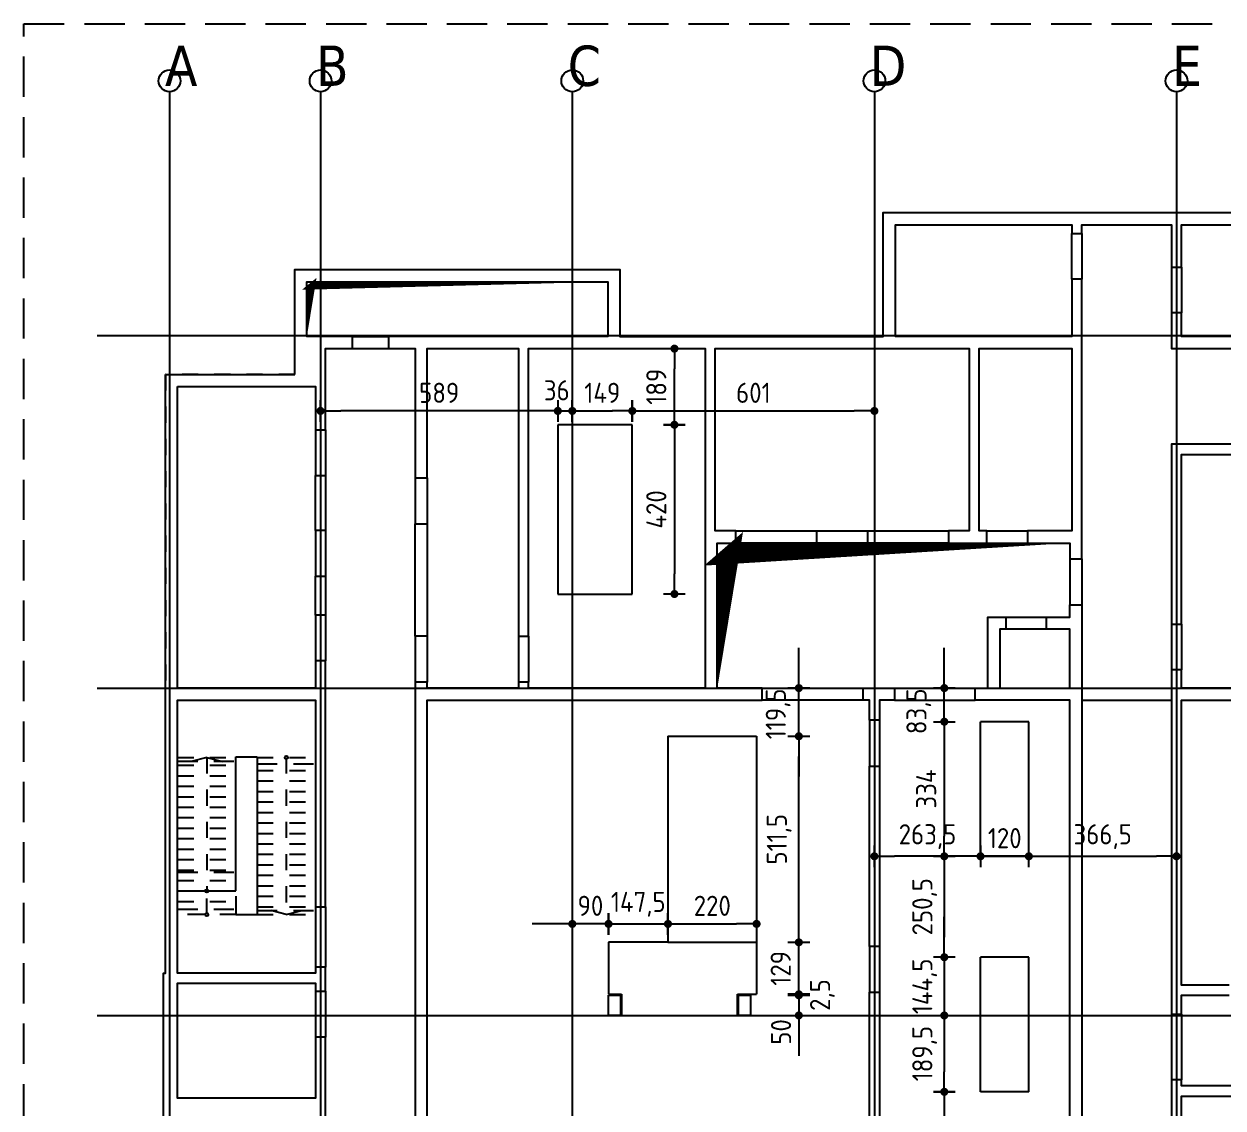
# Model space of a CAD drawing. Extents: x -169 to 69, y -7 to 55.
# Drawn here: x -168.6 to -161.15, y 37.79 to 44.52 of the extents above; entities that cross this region are included whole.
import ezdxf

# ---------------------------------------------------------------- set-up
doc = ezdxf.new("R2010")
doc.units = 0
doc.header["$LTSCALE"] = 0.5
for name, pattern in [('AUSGEZOGEN', [1000.01, 1000, 0.01]), ('DOT', [0.175, 0.05, -0.125]), ('HIDDEN', [0.375, 0.25, -0.125]), ('HIDDEN2', [0.187, 0.125, -0.062]), ('PUNKT', [0.175, 0.05, -0.125]), ('STRICHLINIE', [0.75, 0.5, -0.25]), ('VERDECKT', [0.375, 0.25, -0.125])]:
    doc.linetypes.add(name, pattern=pattern)
for name, color, linetype in [('ACHSEN', 7, 'Continuous'), ('BETON', 7, 'Continuous'), ('DETAIL', 7, 'Continuous'), ('DRUEBER', 7, 'Continuous'), ('grau_dunkel', 7, 'Continuous'), ('MASSE', 7, 'Continuous'), ('OBJEKT', 7, 'Continuous'), ('SFP_Achsen', 7, 'Continuous'), ('VERDECKT', 7, 'Continuous')]:
    doc.layers.add(name, color=color, linetype=linetype)
doc.styles.add('helv', font='tahoma.ttf')
doc.styles.add('txt', font='isocp.shx')
doc.dimstyles.new('DOT_I', dxfattribs={"dimscale": 0.5, "dimtxt": 0.25, "dimasz": 0.25, "dimexe": 0.1, "dimexo": 0.3, "dimgap": 0.1, "dimtad": 1, "dimdec": 3, "dimzin": 3, "dimtxsty": 'txt', "dimblk": 'DOT', "dimblk1": 'DOT', "dimblk2": 'DOT', "dimsah": 1, "dimcen": 0.1, "dimse1": 1, "dimse2": 1, "dimazin": 0, "dimtfac": 1, "dimtdec": 4, "dimtix": 1, "dimtmove": 2, "dimatfit": 3, "dimfxl": 0, "dimtvp": 1, "dimtolj": 1, "dimtzin": 0, "dimarcsym": 0})

# ---------------------------------------------------------------- blocks, each defined once
blk = doc.blocks.new('DOT')
at = {"layer": 'MASSE', "color": 7, "linetype": 'Continuous'}
for p, q in [((0, 0), (-1, 0)), ((0, 0.54), (0, -0.54))]:
    blk.add_line(p, q, dxfattribs=at)
at = {"layer": 'MASSE', "color": 7, "linetype": 'Continuous', "const_width": 0.2}
blk.add_lwpolyline([(-0.1, 0, 1), (0.1, 0, 1)], format="xyb", close=True, dxfattribs=at)
blk = doc.blocks.new('*D225')
at = {"layer": 'Defpoints', "color": 0, "linetype": 'AUSGEZOGEN', "transparency": 16777216}
for p in [(-162.3596, 39.3561), (-161.4434, 39.3561), (-161.4434, 39.3561)]:
    blk.add_point(p, dxfattribs=at)
at = {"layer": 'MASSE', "color": 0, "linetype": 'AUSGEZOGEN', "lineweight": -2, "transparency": 16777216}
blk.add_line((-162.2346, 39.3561), (-161.5684, 39.3561), dxfattribs=at)
at = {"layer": 'MASSE', "color": 0, "linetype": 'AUSGEZOGEN', "lineweight": -2, "transparency": 16777216, "xscale": 0.125, "yscale": 0.125, "zscale": 0.125, "rotation": 180}
blk.add_blockref('DOT', (-162.3596, 39.3561), dxfattribs=at)
at = {"layer": 'MASSE', "color": 0, "linetype": 'AUSGEZOGEN', "lineweight": -2, "transparency": 16777216, "xscale": 0.125, "yscale": 0.125, "zscale": 0.125}
blk.add_blockref('DOT', (-161.4434, 39.3561), dxfattribs=at)
at = {"layer": 'MASSE', "color": 0, "linetype": 'AUSGEZOGEN', "transparency": 16777216, "insert": (-161.9015, 39.478), "char_height": 0.125, "attachment_point": 5, "style": 'txt'}
blk.add_mtext('\\A1;366,5', dxfattribs=at)
blk = doc.blocks.new('*D226')
at = {"layer": 'Defpoints', "color": 0, "linetype": 'AUSGEZOGEN', "transparency": 16777216}
for p in [(-162.6596, 39.3561), (-162.3596, 39.3561), (-162.3596, 39.3561)]:
    blk.add_point(p, dxfattribs=at)
at = {"layer": 'MASSE', "color": 0, "linetype": 'AUSGEZOGEN', "lineweight": -2, "transparency": 16777216}
for p, q in [((-162.7846, 39.3561), (-162.9096, 39.3561)), ((-162.6596, 39.3561), (-162.3596, 39.3561)), ((-162.2346, 39.3561), (-162.1096, 39.3561))]:
    blk.add_line(p, q, dxfattribs=at)
at = {"layer": 'MASSE', "color": 0, "linetype": 'AUSGEZOGEN', "lineweight": -2, "transparency": 16777216, "xscale": 0.125, "yscale": 0.125, "zscale": 0.125}
blk.add_blockref('DOT', (-162.6596, 39.3561), dxfattribs=at)
at = {"layer": 'MASSE', "color": 0, "linetype": 'AUSGEZOGEN', "lineweight": -2, "transparency": 16777216, "xscale": 0.125, "yscale": 0.125, "zscale": 0.125, "rotation": 180}
blk.add_blockref('DOT', (-162.3596, 39.3561), dxfattribs=at)
at = {"layer": 'MASSE', "color": 0, "linetype": 'AUSGEZOGEN', "transparency": 16777216, "insert": (-162.5096, 39.4686), "char_height": 0.125, "attachment_point": 5, "style": 'txt'}
blk.add_mtext('\\A1;120', dxfattribs=at)
blk = doc.blocks.new('*D227')
at = {"layer": 'Defpoints', "color": 0, "linetype": 'AUSGEZOGEN', "transparency": 16777216}
for p in [(-163.3184, 39.3561), (-163.3184, 39.3561), (-162.6596, 39.3561)]:
    blk.add_point(p, dxfattribs=at)
at = {"layer": 'MASSE', "color": 0, "linetype": 'AUSGEZOGEN', "lineweight": -2, "transparency": 16777216}
blk.add_line((-162.7846, 39.3561), (-163.1934, 39.3561), dxfattribs=at)
at = {"layer": 'MASSE', "color": 0, "linetype": 'AUSGEZOGEN', "lineweight": -2, "transparency": 16777216, "xscale": 0.125, "yscale": 0.125, "zscale": 0.125, "rotation": 180}
blk.add_blockref('DOT', (-163.3184, 39.3561), dxfattribs=at)
at = {"layer": 'MASSE', "color": 0, "linetype": 'AUSGEZOGEN', "lineweight": -2, "transparency": 16777216, "xscale": 0.125, "yscale": 0.125, "zscale": 0.125}
blk.add_blockref('DOT', (-162.6596, 39.3561), dxfattribs=at)
at = {"layer": 'MASSE', "color": 0, "linetype": 'AUSGEZOGEN', "transparency": 16777216, "insert": (-162.989, 39.478), "char_height": 0.125, "attachment_point": 5, "style": 'txt'}
blk.add_mtext('\\A1;263,5', dxfattribs=at)
blk = doc.blocks.new('*D228')
at = {"layer": 'Defpoints', "color": 0, "linetype": 'AUSGEZOGEN', "transparency": 16777216}
for p in [(-162.8846, 37.8947), (-162.8846, 36.806), (-162.8846, 36.806)]:
    blk.add_point(p, dxfattribs=at)
at = {"layer": 'MASSE', "color": 0, "linetype": 'AUSGEZOGEN', "lineweight": -2, "transparency": 16777216}
blk.add_line((-162.8846, 37.7697), (-162.8846, 36.931), dxfattribs=at)
at = {"layer": 'MASSE', "color": 0, "linetype": 'AUSGEZOGEN', "lineweight": -2, "transparency": 16777216, "xscale": 0.125, "yscale": 0.125, "zscale": 0.125}
for p, rotation in [((-162.8846, 37.8947), 90), ((-162.8846, 36.806), 270)]:
    blk.add_blockref('DOT', p, dxfattribs=dict(at, rotation=rotation))
at = {"layer": 'MASSE', "color": 0, "linetype": 'AUSGEZOGEN', "transparency": 16777216, "insert": (-163.0106, 37.1985), "char_height": 0.125, "attachment_point": 5, "rotation": 90, "style": 'txt'}
blk.add_mtext('\\A1;435,5', dxfattribs=at)
blk = doc.blocks.new('*D229')
at = {"layer": 'Defpoints', "color": 0, "linetype": 'AUSGEZOGEN', "transparency": 16777216}
for p in [(-162.8846, 38.3685), (-162.8846, 37.8947), (-162.8846, 37.8947)]:
    blk.add_point(p, dxfattribs=at)
at = {"layer": 'MASSE', "color": 0, "linetype": 'AUSGEZOGEN', "lineweight": -2, "transparency": 16777216}
blk.add_line((-162.8846, 38.2435), (-162.8846, 38.0197), dxfattribs=at)
at = {"layer": 'MASSE', "color": 0, "linetype": 'AUSGEZOGEN', "lineweight": -2, "transparency": 16777216, "xscale": 0.125, "yscale": 0.125, "zscale": 0.125}
for p, rotation in [((-162.8846, 38.3685), 90), ((-162.8846, 37.8947), 270)]:
    blk.add_blockref('DOT', p, dxfattribs=dict(at, rotation=rotation))
at = {"layer": 'MASSE', "color": 0, "linetype": 'AUSGEZOGEN', "transparency": 16777216, "insert": (-163.0064, 38.1316), "char_height": 0.125, "attachment_point": 5, "rotation": 90, "style": 'txt'}
blk.add_mtext('\\A1;189,5', dxfattribs=at)
blk = doc.blocks.new('*D230')
at = {"layer": 'Defpoints', "color": 0, "linetype": 'AUSGEZOGEN', "transparency": 16777216}
for p in [(-162.8846, 38.7297), (-162.8846, 38.3685), (-162.8846, 38.3685)]:
    blk.add_point(p, dxfattribs=at)
at = {"layer": 'MASSE', "color": 0, "linetype": 'AUSGEZOGEN', "lineweight": -2, "transparency": 16777216}
for p, q in [((-162.8846, 38.8547), (-162.8846, 38.9797)), ((-162.8846, 38.7297), (-162.8846, 38.3685)), ((-162.8846, 38.2435), (-162.8846, 38.1185))]:
    blk.add_line(p, q, dxfattribs=at)
at = {"layer": 'MASSE', "color": 0, "linetype": 'AUSGEZOGEN', "lineweight": -2, "transparency": 16777216, "xscale": 0.125, "yscale": 0.125, "zscale": 0.125}
for p, rotation in [((-162.8846, 38.7297), 270), ((-162.8846, 38.3685), 90)]:
    blk.add_blockref('DOT', p, dxfattribs=dict(at, rotation=rotation))
at = {"layer": 'MASSE', "color": 0, "linetype": 'AUSGEZOGEN', "transparency": 16777216, "insert": (-163.0064, 38.5491), "char_height": 0.125, "attachment_point": 5, "rotation": 90, "style": 'txt'}
blk.add_mtext('\\A1;144,5', dxfattribs=at)
blk = doc.blocks.new('*D231')
at = {"layer": 'Defpoints', "color": 0, "linetype": 'AUSGEZOGEN', "transparency": 16777216}
for p in [(-162.8846, 39.356), (-162.8846, 38.7297), (-162.8846, 38.7297)]:
    blk.add_point(p, dxfattribs=at)
at = {"layer": 'MASSE', "color": 0, "linetype": 'AUSGEZOGEN', "lineweight": -2, "transparency": 16777216}
blk.add_line((-162.8846, 39.231), (-162.8846, 38.8547), dxfattribs=at)
at = {"layer": 'MASSE', "color": 0, "linetype": 'AUSGEZOGEN', "lineweight": -2, "transparency": 16777216, "xscale": 0.125, "yscale": 0.125, "zscale": 0.125}
for p, rotation in [((-162.8846, 39.356), 90), ((-162.8846, 38.7297), 270)]:
    blk.add_blockref('DOT', p, dxfattribs=dict(at, rotation=rotation))
at = {"layer": 'MASSE', "color": 0, "linetype": 'AUSGEZOGEN', "transparency": 16777216, "insert": (-163.0064, 39.0429), "char_height": 0.125, "attachment_point": 5, "rotation": 90, "style": 'txt'}
blk.add_mtext('\\A1;250,5', dxfattribs=at)
blk = doc.blocks.new('*D232')
at = {"layer": 'Defpoints', "color": 0, "linetype": 'AUSGEZOGEN', "transparency": 16777216}
for p in [(-162.8846, 40.191), (-162.8846, 39.356), (-162.8846, 39.356)]:
    blk.add_point(p, dxfattribs=at)
at = {"layer": 'MASSE', "color": 0, "linetype": 'AUSGEZOGEN', "lineweight": -2, "transparency": 16777216}
blk.add_line((-162.8846, 40.066), (-162.8846, 39.481), dxfattribs=at)
at = {"layer": 'MASSE', "color": 0, "linetype": 'AUSGEZOGEN', "lineweight": -2, "transparency": 16777216, "xscale": 0.125, "yscale": 0.125, "zscale": 0.125}
for p, rotation in [((-162.8846, 40.191), 90), ((-162.8846, 39.356), 270)]:
    blk.add_blockref('DOT', p, dxfattribs=dict(at, rotation=rotation))
at = {"layer": 'MASSE', "color": 0, "linetype": 'AUSGEZOGEN', "transparency": 16777216, "insert": (-162.9971, 39.7735), "char_height": 0.125, "attachment_point": 5, "rotation": 90, "style": 'txt'}
blk.add_mtext('\\A1;334', dxfattribs=at)
blk = doc.blocks.new('*D233')
at = {"layer": 'Defpoints', "color": 0, "linetype": 'AUSGEZOGEN', "transparency": 16777216}
for p in [(-162.8846, 40.3997), (-162.8846, 40.3997), (-162.8846, 40.191)]:
    blk.add_point(p, dxfattribs=at)
at = {"layer": 'MASSE', "color": 0, "linetype": 'AUSGEZOGEN', "lineweight": -2, "transparency": 16777216}
for p, q in [((-162.8846, 40.5247), (-162.8846, 40.6497)), ((-162.8846, 40.191), (-162.8846, 40.3997)), ((-162.8846, 40.066), (-162.8846, 39.941))]:
    blk.add_line(p, q, dxfattribs=at)
at = {"layer": 'MASSE', "color": 0, "linetype": 'AUSGEZOGEN', "lineweight": -2, "transparency": 16777216, "xscale": 0.125, "yscale": 0.125, "zscale": 0.125}
for p, rotation in [((-162.8846, 40.3997), 270), ((-162.8846, 40.191), 90)]:
    blk.add_blockref('DOT', p, dxfattribs=dict(at, rotation=rotation))
at = {"layer": 'MASSE', "color": 0, "linetype": 'AUSGEZOGEN', "transparency": 16777216, "insert": (-163.0427, 40.2557), "char_height": 0.125, "attachment_point": 5, "rotation": 90, "style": 'txt'}
blk.add_mtext('\\A1;83,5', dxfattribs=at)
blk = doc.blocks.new('*D234')
at = {"layer": 'Defpoints', "color": 0, "linetype": 'AUSGEZOGEN', "transparency": 16777216}
for p in [(-164.5996, 38.9364), (-164.0496, 38.9364), (-164.0496, 38.9364)]:
    blk.add_point(p, dxfattribs=at)
at = {"layer": 'MASSE', "color": 0, "linetype": 'AUSGEZOGEN', "lineweight": -2, "transparency": 16777216}
blk.add_line((-164.4746, 38.9364), (-164.1746, 38.9364), dxfattribs=at)
at = {"layer": 'MASSE', "color": 0, "linetype": 'AUSGEZOGEN', "lineweight": -2, "transparency": 16777216, "xscale": 0.125, "yscale": 0.125, "zscale": 0.125, "rotation": 180}
blk.add_blockref('DOT', (-164.5996, 38.9364), dxfattribs=at)
at = {"layer": 'MASSE', "color": 0, "linetype": 'AUSGEZOGEN', "lineweight": -2, "transparency": 16777216, "xscale": 0.125, "yscale": 0.125, "zscale": 0.125}
blk.add_blockref('DOT', (-164.0496, 38.9364), dxfattribs=at)
at = {"layer": 'MASSE', "color": 0, "linetype": 'AUSGEZOGEN', "transparency": 16777216, "insert": (-164.3246, 39.0489), "char_height": 0.125, "attachment_point": 5, "style": 'txt'}
blk.add_mtext('\\A1;220', dxfattribs=at)
blk = doc.blocks.new('*D235')
at = {"layer": 'Defpoints', "color": 0, "linetype": 'AUSGEZOGEN', "transparency": 16777216}
for p in [(-164.9684, 38.9364), (-164.5996, 38.9364), (-164.5996, 38.9364)]:
    blk.add_point(p, dxfattribs=at)
at = {"layer": 'MASSE', "color": 0, "linetype": 'AUSGEZOGEN', "lineweight": -2, "transparency": 16777216}
for p, q in [((-165.0934, 38.9364), (-165.2184, 38.9364)), ((-164.9684, 38.9364), (-164.5996, 38.9364)), ((-164.4746, 38.9364), (-164.3496, 38.9364))]:
    blk.add_line(p, q, dxfattribs=at)
at = {"layer": 'MASSE', "color": 0, "linetype": 'AUSGEZOGEN', "lineweight": -2, "transparency": 16777216, "xscale": 0.125, "yscale": 0.125, "zscale": 0.125}
blk.add_blockref('DOT', (-164.9684, 38.9364), dxfattribs=at)
at = {"layer": 'MASSE', "color": 0, "linetype": 'AUSGEZOGEN', "lineweight": -2, "transparency": 16777216, "xscale": 0.125, "yscale": 0.125, "zscale": 0.125, "rotation": 180}
blk.add_blockref('DOT', (-164.5996, 38.9364), dxfattribs=at)
at = {"layer": 'MASSE', "color": 0, "linetype": 'AUSGEZOGEN', "transparency": 16777216, "insert": (-164.784, 39.0583), "char_height": 0.125, "attachment_point": 5, "style": 'txt'}
blk.add_mtext('\\A1;147,5', dxfattribs=at)
blk = doc.blocks.new('*D236')
at = {"layer": 'Defpoints', "color": 0, "linetype": 'AUSGEZOGEN', "transparency": 16777216}
for p in [(-165.1934, 38.9364), (-165.1934, 38.9364), (-164.9684, 38.9364)]:
    blk.add_point(p, dxfattribs=at)
at = {"layer": 'MASSE', "color": 0, "linetype": 'AUSGEZOGEN', "lineweight": -2, "transparency": 16777216}
for p, q in [((-165.3184, 38.9364), (-165.4434, 38.9364)), ((-164.9684, 38.9364), (-165.1934, 38.9364)), ((-164.8434, 38.9364), (-164.7184, 38.9364))]:
    blk.add_line(p, q, dxfattribs=at)
at = {"layer": 'MASSE', "color": 0, "linetype": 'AUSGEZOGEN', "lineweight": -2, "transparency": 16777216, "xscale": 0.125, "yscale": 0.125, "zscale": 0.125}
blk.add_blockref('DOT', (-165.1934, 38.9364), dxfattribs=at)
at = {"layer": 'MASSE', "color": 0, "linetype": 'AUSGEZOGEN', "lineweight": -2, "transparency": 16777216, "xscale": 0.125, "yscale": 0.125, "zscale": 0.125, "rotation": 180}
blk.add_blockref('DOT', (-164.9684, 38.9364), dxfattribs=at)
at = {"layer": 'MASSE', "color": 0, "linetype": 'AUSGEZOGEN', "transparency": 16777216, "insert": (-165.0809, 39.0489), "char_height": 0.125, "attachment_point": 5, "style": 'txt'}
blk.add_mtext('\\A1;90', dxfattribs=at)
blk = doc.blocks.new('*D237')
at = {"layer": 'Defpoints', "color": 0, "linetype": 'AUSGEZOGEN', "transparency": 16777216}
for p in [(-163.7874, 40.3997), (-163.7874, 40.3997), (-163.7874, 40.101)]:
    blk.add_point(p, dxfattribs=at)
at = {"layer": 'MASSE', "color": 0, "linetype": 'AUSGEZOGEN', "lineweight": -2, "transparency": 16777216}
for p, q in [((-163.7874, 40.5247), (-163.7874, 40.6497)), ((-163.7874, 40.101), (-163.7874, 40.3997)), ((-163.7874, 39.976), (-163.7874, 39.851))]:
    blk.add_line(p, q, dxfattribs=at)
at = {"layer": 'MASSE', "color": 0, "linetype": 'AUSGEZOGEN', "lineweight": -2, "transparency": 16777216, "xscale": 0.125, "yscale": 0.125, "zscale": 0.125}
for p, rotation in [((-163.7874, 40.3997), 270), ((-163.7874, 40.101), 90)]:
    blk.add_blockref('DOT', p, dxfattribs=dict(at, rotation=rotation))
at = {"layer": 'MASSE', "color": 0, "linetype": 'AUSGEZOGEN', "transparency": 16777216, "insert": (-163.9158, 40.2396), "char_height": 0.125, "attachment_point": 5, "rotation": 90, "style": 'txt'}
blk.add_mtext('\\A1;119,5', dxfattribs=at)
blk = doc.blocks.new('*D238')
at = {"layer": 'Defpoints', "color": 0, "linetype": 'AUSGEZOGEN', "transparency": 16777216}
for p in [(-163.7874, 40.101), (-163.7874, 40.101), (-163.7874, 38.8222)]:
    blk.add_point(p, dxfattribs=at)
at = {"layer": 'MASSE', "color": 0, "linetype": 'AUSGEZOGEN', "lineweight": -2, "transparency": 16777216}
blk.add_line((-163.7874, 38.9472), (-163.7874, 39.976), dxfattribs=at)
at = {"layer": 'MASSE', "color": 0, "linetype": 'AUSGEZOGEN', "lineweight": -2, "transparency": 16777216, "xscale": 0.125, "yscale": 0.125, "zscale": 0.125}
for p, rotation in [((-163.7874, 40.101), 90), ((-163.7874, 38.8222), 270)]:
    blk.add_blockref('DOT', p, dxfattribs=dict(at, rotation=rotation))
at = {"layer": 'MASSE', "color": 0, "linetype": 'AUSGEZOGEN', "transparency": 16777216, "insert": (-163.9093, 39.4616), "char_height": 0.125, "attachment_point": 5, "rotation": 90, "style": 'txt'}
blk.add_mtext('\\A1;511,5', dxfattribs=at)
blk = doc.blocks.new('*D239')
at = {"layer": 'Defpoints', "color": 0, "linetype": 'AUSGEZOGEN', "transparency": 16777216}
for p in [(-163.7874, 38.8222), (-163.7874, 38.8222), (-163.7874, 38.4997)]:
    blk.add_point(p, dxfattribs=at)
at = {"layer": 'MASSE', "color": 0, "linetype": 'AUSGEZOGEN', "lineweight": -2, "transparency": 16777216}
for p, q in [((-163.7874, 38.9472), (-163.7874, 39.0722)), ((-163.7874, 38.4997), (-163.7874, 38.8222)), ((-163.7874, 38.3747), (-163.7874, 38.2497))]:
    blk.add_line(p, q, dxfattribs=at)
at = {"layer": 'MASSE', "color": 0, "linetype": 'AUSGEZOGEN', "lineweight": -2, "transparency": 16777216, "xscale": 0.125, "yscale": 0.125, "zscale": 0.125}
for p, rotation in [((-163.7874, 38.8222), 270), ((-163.7874, 38.4997), 90)]:
    blk.add_blockref('DOT', p, dxfattribs=dict(at, rotation=rotation))
at = {"layer": 'MASSE', "color": 0, "linetype": 'AUSGEZOGEN', "transparency": 16777216, "insert": (-163.8999, 38.661), "char_height": 0.125, "attachment_point": 5, "rotation": 90, "style": 'txt'}
blk.add_mtext('\\A1;129', dxfattribs=at)
blk = doc.blocks.new('*D240')
at = {"layer": 'Defpoints', "color": 0, "linetype": 'AUSGEZOGEN', "transparency": 16777216}
for p in [(-163.7874, 38.4997), (-163.7874, 38.4997), (-163.7874, 38.4935)]:
    blk.add_point(p, dxfattribs=at)
at = {"layer": 'MASSE', "color": 0, "linetype": 'AUSGEZOGEN', "lineweight": -2, "transparency": 16777216}
for p, q in [((-163.7874, 38.6247), (-163.7874, 38.7497)), ((-163.7874, 38.4935), (-163.7874, 38.4997)), ((-163.7874, 38.3685), (-163.7874, 38.2435))]:
    blk.add_line(p, q, dxfattribs=at)
at = {"layer": 'MASSE', "color": 0, "linetype": 'AUSGEZOGEN', "lineweight": -2, "transparency": 16777216, "xscale": 0.125, "yscale": 0.125, "zscale": 0.125}
for p, rotation in [((-163.7874, 38.4997), 270), ((-163.7874, 38.4935), 90)]:
    blk.add_blockref('DOT', p, dxfattribs=dict(at, rotation=rotation))
at = {"layer": 'MASSE', "color": 0, "linetype": 'AUSGEZOGEN', "transparency": 16777216, "insert": (-163.641, 38.4952), "char_height": 0.125, "attachment_point": 5, "rotation": 90, "style": 'txt'}
blk.add_mtext('\\A1;2,5', dxfattribs=at)
blk = doc.blocks.new('*D241')
at = {"layer": 'Defpoints', "color": 0, "linetype": 'AUSGEZOGEN', "transparency": 16777216}
for p in [(-163.7874, 38.4935), (-163.7874, 38.3685), (-163.7874, 38.3685)]:
    blk.add_point(p, dxfattribs=at)
at = {"layer": 'MASSE', "color": 0, "linetype": 'AUSGEZOGEN', "lineweight": -2, "transparency": 16777216}
for p, q in [((-163.7874, 38.6185), (-163.7874, 38.7435)), ((-163.7874, 38.4935), (-163.7874, 38.3685)), ((-163.7874, 38.2435), (-163.7874, 38.1185))]:
    blk.add_line(p, q, dxfattribs=at)
at = {"layer": 'MASSE', "color": 0, "linetype": 'AUSGEZOGEN', "lineweight": -2, "transparency": 16777216, "xscale": 0.125, "yscale": 0.125, "zscale": 0.125}
for p, rotation in [((-163.7874, 38.4935), 270), ((-163.7874, 38.3685), 90)]:
    blk.add_blockref('DOT', p, dxfattribs=dict(at, rotation=rotation))
at = {"layer": 'MASSE', "color": 0, "linetype": 'AUSGEZOGEN', "transparency": 16777216, "insert": (-163.8978, 38.2661), "char_height": 0.125, "attachment_point": 5, "rotation": 90, "style": 'txt'}
blk.add_mtext('\\A1;50', dxfattribs=at)
blk = doc.blocks.new('*D242')
at = {"layer": 'Defpoints', "color": 0, "linetype": 'AUSGEZOGEN', "transparency": 16777216}
for p in [(-164.8209, 42.1194), (-163.3184, 42.1194), (-163.3184, 42.1194)]:
    blk.add_point(p, dxfattribs=at)
at = {"layer": 'MASSE', "color": 0, "linetype": 'AUSGEZOGEN', "lineweight": -2, "transparency": 16777216}
blk.add_line((-164.6959, 42.1194), (-163.4434, 42.1194), dxfattribs=at)
at = {"layer": 'MASSE', "color": 0, "linetype": 'AUSGEZOGEN', "lineweight": -2, "transparency": 16777216, "xscale": 0.125, "yscale": 0.125, "zscale": 0.125, "rotation": 180}
blk.add_blockref('DOT', (-164.8209, 42.1194), dxfattribs=at)
at = {"layer": 'MASSE', "color": 0, "linetype": 'AUSGEZOGEN', "lineweight": -2, "transparency": 16777216, "xscale": 0.125, "yscale": 0.125, "zscale": 0.125}
blk.add_blockref('DOT', (-163.3184, 42.1194), dxfattribs=at)
at = {"layer": 'MASSE', "color": 0, "linetype": 'AUSGEZOGEN', "transparency": 16777216, "insert": (-164.0696, 42.2319), "char_height": 0.125, "attachment_point": 5, "style": 'txt'}
blk.add_mtext('\\A1;601', dxfattribs=at)
blk = doc.blocks.new('*D243')
at = {"layer": 'Defpoints', "color": 0, "linetype": 'AUSGEZOGEN', "transparency": 16777216}
for p in [(-165.1934, 42.1194), (-164.8209, 42.1194), (-164.8209, 42.1194)]:
    blk.add_point(p, dxfattribs=at)
at = {"layer": 'MASSE', "color": 0, "linetype": 'AUSGEZOGEN', "lineweight": -2, "transparency": 16777216}
blk.add_line((-165.0684, 42.1194), (-164.9459, 42.1194), dxfattribs=at)
at = {"layer": 'MASSE', "color": 0, "linetype": 'AUSGEZOGEN', "lineweight": -2, "transparency": 16777216, "xscale": 0.125, "yscale": 0.125, "zscale": 0.125, "rotation": 180}
blk.add_blockref('DOT', (-165.1934, 42.1194), dxfattribs=at)
at = {"layer": 'MASSE', "color": 0, "linetype": 'AUSGEZOGEN', "lineweight": -2, "transparency": 16777216, "xscale": 0.125, "yscale": 0.125, "zscale": 0.125}
blk.add_blockref('DOT', (-164.8209, 42.1194), dxfattribs=at)
at = {"layer": 'MASSE', "color": 0, "linetype": 'AUSGEZOGEN', "transparency": 16777216, "insert": (-165.0071, 42.2319), "char_height": 0.125, "attachment_point": 5, "style": 'txt'}
blk.add_mtext('\\A1;149', dxfattribs=at)
blk = doc.blocks.new('*D244')
at = {"layer": 'Defpoints', "color": 0, "linetype": 'AUSGEZOGEN', "transparency": 16777216}
for p in [(-165.2834, 42.1194), (-165.1934, 42.1194), (-165.1934, 42.1194)]:
    blk.add_point(p, dxfattribs=at)
at = {"layer": 'MASSE', "color": 0, "linetype": 'AUSGEZOGEN', "lineweight": -2, "transparency": 16777216}
for p, q in [((-165.4084, 42.1194), (-165.5334, 42.1194)), ((-165.2834, 42.1194), (-165.1934, 42.1194)), ((-165.0684, 42.1194), (-164.9434, 42.1194))]:
    blk.add_line(p, q, dxfattribs=at)
at = {"layer": 'MASSE', "color": 0, "linetype": 'AUSGEZOGEN', "lineweight": -2, "transparency": 16777216, "xscale": 0.125, "yscale": 0.125, "zscale": 0.125}
blk.add_blockref('DOT', (-165.2834, 42.1194), dxfattribs=at)
at = {"layer": 'MASSE', "color": 0, "linetype": 'AUSGEZOGEN', "lineweight": -2, "transparency": 16777216, "xscale": 0.125, "yscale": 0.125, "zscale": 0.125, "rotation": 180}
blk.add_blockref('DOT', (-165.1934, 42.1194), dxfattribs=at)
at = {"layer": 'MASSE', "color": 0, "linetype": 'AUSGEZOGEN', "transparency": 16777216, "insert": (-165.2898, 42.2473), "char_height": 0.125, "attachment_point": 5, "style": 'txt'}
blk.add_mtext('\\A1;36', dxfattribs=at)
blk = doc.blocks.new('*D245')
at = {"layer": 'Defpoints', "color": 0, "linetype": 'AUSGEZOGEN', "transparency": 16777216}
for p in [(-166.7559, 42.1194), (-166.7559, 42.1194), (-165.2834, 42.1194)]:
    blk.add_point(p, dxfattribs=at)
at = {"layer": 'MASSE', "color": 0, "linetype": 'AUSGEZOGEN', "lineweight": -2, "transparency": 16777216}
blk.add_line((-165.4084, 42.1194), (-166.6309, 42.1194), dxfattribs=at)
at = {"layer": 'MASSE', "color": 0, "linetype": 'AUSGEZOGEN', "lineweight": -2, "transparency": 16777216, "xscale": 0.125, "yscale": 0.125, "zscale": 0.125, "rotation": 180}
blk.add_blockref('DOT', (-166.7559, 42.1194), dxfattribs=at)
at = {"layer": 'MASSE', "color": 0, "linetype": 'AUSGEZOGEN', "lineweight": -2, "transparency": 16777216, "xscale": 0.125, "yscale": 0.125, "zscale": 0.125}
blk.add_blockref('DOT', (-165.2834, 42.1194), dxfattribs=at)
at = {"layer": 'MASSE', "color": 0, "linetype": 'AUSGEZOGEN', "transparency": 16777216, "insert": (-166.0196, 42.2319), "char_height": 0.125, "attachment_point": 5, "style": 'txt'}
blk.add_mtext('\\A1;589', dxfattribs=at)
blk = doc.blocks.new('*D246')
at = {"layer": 'Defpoints', "color": 0, "linetype": 'AUSGEZOGEN', "transparency": 16777216}
for p in [(-164.5596, 42.506), (-164.5596, 42.506), (-164.5596, 42.0335)]:
    blk.add_point(p, dxfattribs=at)
at = {"layer": 'MASSE', "color": 0, "linetype": 'AUSGEZOGEN', "lineweight": -2, "transparency": 16777216}
blk.add_line((-164.5596, 42.1585), (-164.5596, 42.381), dxfattribs=at)
at = {"layer": 'MASSE', "color": 0, "linetype": 'AUSGEZOGEN', "lineweight": -2, "transparency": 16777216, "xscale": 0.125, "yscale": 0.125, "zscale": 0.125}
for p, rotation in [((-164.5596, 42.506), 90), ((-164.5596, 42.0335), 270)]:
    blk.add_blockref('DOT', p, dxfattribs=dict(at, rotation=rotation))
at = {"layer": 'MASSE', "color": 0, "linetype": 'AUSGEZOGEN', "transparency": 16777216, "insert": (-164.6721, 42.2697), "char_height": 0.125, "attachment_point": 5, "rotation": 90, "style": 'txt'}
blk.add_mtext('\\A1;189', dxfattribs=at)
blk = doc.blocks.new('*D247')
at = {"layer": 'Defpoints', "color": 0, "linetype": 'AUSGEZOGEN', "transparency": 16777216}
for p in [(-164.5596, 42.0335), (-164.5596, 40.9835), (-164.5596, 40.9835)]:
    blk.add_point(p, dxfattribs=at)
at = {"layer": 'MASSE', "color": 0, "linetype": 'AUSGEZOGEN', "lineweight": -2, "transparency": 16777216}
blk.add_line((-164.5596, 41.9085), (-164.5596, 41.1085), dxfattribs=at)
at = {"layer": 'MASSE', "color": 0, "linetype": 'AUSGEZOGEN', "lineweight": -2, "transparency": 16777216, "xscale": 0.125, "yscale": 0.125, "zscale": 0.125}
for p, rotation in [((-164.5596, 42.0335), 90), ((-164.5596, 40.9835), 270)]:
    blk.add_blockref('DOT', p, dxfattribs=dict(at, rotation=rotation))
at = {"layer": 'MASSE', "color": 0, "linetype": 'AUSGEZOGEN', "transparency": 16777216, "insert": (-164.6721, 41.5085), "char_height": 0.125, "attachment_point": 5, "rotation": 90, "style": 'txt'}
blk.add_mtext('\\A1;420', dxfattribs=at)

msp = doc.modelspace()

# ---------------------------------------------------------------- linework, layer by layer
at = {"layer": 'ACHSEN', "color": 140, "linetype": 'AUSGEZOGEN'}
for p, q in [((-167.69339, 44.09977), (-167.69339, 34.57473)), ((-166.75589, 44.09977), (-166.75589, 34.57473)), ((-165.19339, 44.09977), (-165.19339, 34.57473)), ((-163.31839, 44.09977), (-163.31839, 34.57473)), ((-161.44339, 44.09977), (-161.44339, 34.57473)), ((-168.14339, 42.58723), (-157.15589, 42.58723)), ((-168.14339, 40.39973), (-157.15589, 40.39973)), ((-168.14339, 38.36848), (-157.15589, 38.36848))]:
    msp.add_line(p, q, dxfattribs=at)
at = {"layer": 'BETON', "color": 6, "linetype": 'AUSGEZOGEN'}
for p, q in [((-165.28339, 42.03348), (-165.28339, 40.98348)), ((-164.82089, 42.03348), (-165.28339, 42.03348)), ((-164.82089, 40.98348), (-164.82089, 42.03348)), ((-165.28339, 40.98348), (-164.82089, 40.98348)), ((-162.35964, 40.19098), (-162.65964, 40.19098)), ((-162.65964, 39.35598), (-162.65964, 40.19098)), ((-162.35964, 39.35598), (-162.35964, 40.19098)), ((-164.59964, 40.10098), (-164.59964, 38.82223)), ((-164.59964, 40.10098), (-164.04964, 40.10098)), ((-164.04964, 40.10098), (-164.04964, 38.82223)), ((-162.35964, 39.35598), (-162.65964, 39.35598)), ((-164.96839, 38.82223), (-164.96839, 38.49973)), ((-164.59964, 38.82223), (-164.96839, 38.82223)), ((-164.59964, 38.82223), (-164.04964, 38.82223)), ((-164.04964, 38.82223), (-164.04964, 38.49973)), ((-162.35964, 38.72973), (-162.65964, 38.72973)), ((-162.65964, 37.89473), (-162.65964, 38.72973)), ((-162.35964, 37.89473), (-162.35964, 38.72973)), ((-164.96839, 38.49973), (-164.88714, 38.49973)), ((-164.88714, 38.49973), (-164.88714, 38.36848)), ((-164.16839, 38.49973), (-164.04964, 38.49973)), ((-164.16839, 38.36848), (-164.16839, 38.49973)), ((-164.88714, 38.36848), (-164.16839, 38.36848)), ((-162.35964, 37.89473), (-162.65964, 37.89473))]:
    msp.add_line(p, q, dxfattribs=at)
at = {"layer": 'BETON', "color": 6, "linetype": 'AUSGEZOGEN', "lineweight": -2}
for points in [[(-166.91589, 42.34598), (-166.91589, 42.34598), (-166.91589, 42.99598), (-164.89839, 42.99598), (-164.89839, 42.58098), (-163.26339, 42.58098), (-163.26339, 43.34973), (-158.71839, 43.34973), (-158.71839, 40.39973), (-157.96839, 40.39973), (-157.96839, 35.08723), (-158.71839, 35.08723), (-158.71839, 34.63723), (-159.49339, 34.63723), (-159.49339, 35.08723), (-167.73089, 35.08723), (-167.73089, 38.63098), (-167.71839, 38.63098), (-167.71839, 42.34598)], [(-166.09339, 37.46223), (-166.09339, 40.32473), (-164.01589, 40.32473), (-164.01589, 40.39973), (-164.29339, 40.39973), (-164.29339, 41.29973), (-164.17839, 41.29973), (-164.17839, 41.37473), (-164.30589, 41.37473), (-164.30589, 42.50598), (-162.73089, 42.50598), (-162.73089, 41.37473), (-162.85839, 41.37473), (-162.85839, 41.29973), (-162.61964, 41.29973), (-162.61964, 41.37473), (-162.66839, 41.37473), (-162.66839, 42.50598), (-162.09339, 42.50598), (-162.09339, 41.37473), (-162.36714, 41.37473), (-162.36714, 41.29973), (-162.10589, 41.29973), (-162.10589, 41.20098), (-162.03089, 41.20098), (-162.03089, 42.93598), (-162.09339, 42.93598), (-162.09339, 42.58098), (-163.18839, 42.58098), (-163.18839, 43.27473), (-162.09339, 43.27473), (-162.09339, 43.21973), (-162.03089, 43.21973), (-162.03089, 43.27473), (-161.47464, 43.27473), (-161.47464, 43.01223), (-161.41214, 43.01223), (-161.41214, 43.27473), (-159.28089, 43.27473)], [(-167.64339, 42.27098), (-166.78714, 42.27098), (-166.78714, 42.00223), (-166.72464, 42.00223), (-166.72464, 42.50598), (-166.55839, 42.50598), (-166.55839, 42.58098), (-166.84089, 42.58098), (-166.84089, 42.92098), (-164.97339, 42.92098), (-164.97339, 42.58098), (-166.33339, 42.58098), (-166.33339, 42.50598), (-166.16839, 42.50598), (-166.16839, 41.70348), (-166.09339, 41.70348), (-166.09339, 42.50598), (-165.52839, 42.50598), (-165.52839, 40.72098), (-165.46589, 40.72098), (-165.46589, 42.50598), (-164.36839, 42.50598), (-164.36839, 40.39973), (-165.46589, 40.39973), (-165.46589, 40.43723), (-165.52839, 40.43723), (-165.52839, 40.39973), (-166.09339, 40.39973), (-166.09339, 40.43723), (-166.16839, 40.43723)], [(-159.28089, 42.58098), (-161.41214, 42.58098), (-161.41214, 42.72848), (-161.47464, 42.72848), (-161.47464, 42.50598), (-160.84964, 42.50598)], [(-167.71839, 42.34598), (-166.91589, 42.34598)], [(-166.72464, 37.52598), (-166.72464, 38.23473), (-166.78714, 38.23473), (-166.78714, 37.85598), (-167.64339, 37.85598), (-167.64339, 38.56848), (-166.78714, 38.56848), (-166.78714, 38.51848), (-166.72464, 38.51848), (-166.72464, 38.66848), (-166.78714, 38.66848), (-166.78714, 38.63098), (-167.64339, 38.63098), (-167.64339, 40.32473), (-166.78714, 40.32473), (-166.78714, 39.04348), (-166.72464, 39.04348), (-166.72464, 40.56848), (-166.78714, 40.56848), (-166.78714, 40.39973), (-167.64339, 40.39973), (-167.64339, 42.27098)], [(-160.84964, 41.91223), (-161.47464, 41.91223), (-161.47464, 40.79598), (-161.41214, 40.79598), (-161.41214, 41.84973), (-160.84964, 41.84973)], [(-162.10589, 37.46223), (-162.10589, 40.32473), (-162.69214, 40.32473), (-162.69214, 40.39973), (-162.61464, 40.39973), (-162.61464, 40.83973), (-162.50214, 40.83973), (-162.50214, 40.76473), (-162.53964, 40.76473), (-162.53964, 40.39973), (-162.10589, 40.39973), (-162.10589, 40.76473), (-162.24964, 40.76473), (-162.24964, 40.83973), (-162.10589, 40.83973), (-162.10589, 40.91723), (-162.03089, 40.91723), (-162.03089, 37.39973)], [(-160.84964, 40.39973), (-161.41214, 40.39973), (-161.41214, 40.51223), (-161.47464, 40.51223), (-161.47464, 38.37598), (-161.41214, 38.37598), (-161.41214, 38.49348), (-161.11589, 38.49348)], [(-166.16839, 40.43723), (-166.16839, 37.39973)], [(-163.38839, 40.39973), (-163.19464, 40.39973), (-163.19464, 40.32473), (-163.28714, 40.32473), (-163.28714, 40.19973), (-163.34964, 40.19973), (-163.34964, 40.32473), (-163.38839, 40.32473), (-163.38839, 40.39973)], [(-161.11589, 38.55598), (-161.41214, 38.55598), (-161.41214, 40.32473), (-159.59964, 40.32473)], [(-163.34964, 37.46223), (-163.34964, 38.51348), (-163.28714, 38.51348), (-163.28714, 37.46223)], [(-160.79339, 37.93098), (-161.41214, 37.93098), (-161.41214, 37.96973), (-161.47464, 37.96973), (-161.47464, 37.24473), (-161.41214, 37.24473), (-161.41214, 37.86848), (-160.89339, 37.86848)]]:
    msp.add_lwpolyline(points, dxfattribs=at)
for points in [[(-166.78714, 41.71848), (-166.72464, 41.71848), (-166.72464, 41.37723), (-166.78714, 41.37723)], [(-166.16839, 41.41973), (-166.09339, 41.41973), (-166.09339, 40.72098), (-166.16839, 40.72098)], [(-163.67589, 41.37473), (-163.36089, 41.37473), (-163.36089, 41.29973), (-163.67589, 41.29973)], [(-166.78714, 41.09348), (-166.72464, 41.09348), (-166.72464, 40.85223), (-166.78714, 40.85223)], [(-163.34964, 39.91598), (-163.28714, 39.91598), (-163.28714, 38.79723), (-163.34964, 38.79723)], [(-164.96839, 38.49348), (-164.89339, 38.49348), (-164.89339, 38.36848), (-164.96839, 38.36848)], [(-164.16214, 38.49348), (-164.08714, 38.49348), (-164.08714, 38.36848), (-164.16214, 38.36848)]]:
    msp.add_lwpolyline(points, close=True, dxfattribs=at)
at = {"layer": 'DETAIL', "color": 102, "linetype": 'STRICHLINIE'}
msp.add_lwpolyline([(-156.62608, 44.52031), (-156.62608, 34.31791), (-168.59669, 34.31791), (-168.59669, 44.52031)], close=True, dxfattribs=at)
at = {"layer": 'DRUEBER', "color": 102, "linetype": 'PUNKT'}
for p, q in [((-167.71839, 42.34598), (-167.71839, 40.39973)), ((-166.91589, 42.34598), (-167.71839, 42.34598)), ((-167.64339, 42.27098), (-166.84089, 42.27098)), ((-167.64339, 40.39973), (-167.64339, 42.27098))]:
    msp.add_line(p, q, dxfattribs=at)
at = {"layer": 'DRUEBER', "color": 7, "linetype": 'DOT'}
for p, q in [((-167.46214, 39.96973), (-167.64339, 39.92098)), ((-167.46214, 39.96973), (-167.28089, 39.92098)), ((-167.14964, 39.96973), (-166.78714, 39.96973)), ((-166.96839, 39.96973), (-166.96839, 38.99473)), ((-167.14964, 39.88848), (-166.78714, 39.88848)), ((-167.14964, 39.82348), (-166.78714, 39.82348)), ((-167.14964, 39.75848), (-166.78714, 39.75848)), ((-167.14964, 39.69348), (-166.78714, 39.69348)), ((-167.14964, 39.62848), (-166.78714, 39.62848)), ((-167.14964, 39.56348), (-166.78714, 39.56348)), ((-167.14964, 39.49848), (-166.78714, 39.49848)), ((-167.14964, 39.43348), (-166.78714, 39.43348)), ((-167.14964, 39.36848), (-166.78714, 39.36848)), ((-167.14964, 39.30348), (-166.78714, 39.30348)), ((-167.14964, 39.23848), (-166.78714, 39.23848)), ((-167.14964, 39.17348), (-166.78714, 39.17348)), ((-167.64339, 39.07598), (-167.28089, 39.07598)), ((-167.46214, 38.99473), (-167.46214, 39.10786)), ((-167.14964, 39.10848), (-166.78714, 39.10848)), ((-166.96839, 38.99473), (-167.14964, 39.04348)), ((-167.14964, 39.04348), (-166.78714, 39.04348)), ((-166.96839, 38.99473), (-166.78714, 39.04348)), ((-167.28089, 38.99473), (-167.64339, 38.99473))]:
    msp.add_line(p, q, dxfattribs=at)
at = {"layer": 'DRUEBER', "color": 7, "linetype": 'PUNKT'}
for p, q in [((-167.64339, 39.96973), (-167.28089, 39.96973)), ((-167.46214, 39.96973), (-167.46214, 39.14098)), ((-167.64339, 39.92098), (-167.28089, 39.92098)), ((-167.64339, 39.85598), (-167.28089, 39.85598)), ((-167.64339, 39.79098), (-167.28089, 39.79098)), ((-167.64339, 39.72598), (-167.28089, 39.72598)), ((-167.64339, 39.66098), (-167.28089, 39.66098)), ((-167.64339, 39.59598), (-167.28089, 39.59598)), ((-167.64339, 39.53098), (-167.28089, 39.53098)), ((-167.64339, 39.46598), (-167.28089, 39.46598)), ((-167.64339, 39.40098), (-167.28089, 39.40098)), ((-167.64339, 39.33598), (-167.28089, 39.33598)), ((-167.64339, 39.27098), (-167.28089, 39.27098)), ((-167.64339, 39.20598), (-167.28089, 39.20598)), ((-167.14964, 38.99473), (-166.78714, 38.99473))]:
    msp.add_line(p, q, dxfattribs=at)
at = {"layer": 'grau_dunkel', "color": 21}
for points in [[(-166.84089, 42.58098, 0, 0.05544, 0), (-166.81326, 42.91872, 0, 0, 0), (-166.84056, 42.89631, 0.04934, 0, 0), (-164.97339, 42.92098, 0, 0, 0)], [(-164.29339, 40.39973, 0, 0.14676, 0), (-164.22025, 41.29375, 0, 0, 0), (-164.29131, 41.23229, 0.13495, 0, 0), (-162.10589, 41.29973, 0, 0, 0)]]:
    msp.add_lwpolyline(points, format="xyseb", dxfattribs=at)
at = {"layer": 'OBJEKT', "color": 7, "linetype": 'AUSGEZOGEN'}
for p, q in [((-162.09339, 42.93598), (-162.09339, 43.21973)), ((-162.03089, 43.21973), (-162.03089, 42.93598)), ((-161.47464, 43.01223), (-161.47464, 42.72848)), ((-161.41214, 43.01223), (-161.41214, 42.72848)), ((-166.55839, 42.58098), (-166.33339, 42.58098)), ((-166.55839, 42.50598), (-166.33339, 42.50598)), ((-166.78714, 42.00223), (-166.78714, 41.71848)), ((-166.72464, 42.00223), (-166.72464, 41.71848)), ((-166.16839, 41.70348), (-166.16839, 41.41973)), ((-166.09339, 41.70348), (-166.09339, 41.41973)), ((-166.78714, 41.37723), (-166.78714, 41.09348)), ((-166.72464, 41.37723), (-166.72464, 41.09348)), ((-164.17839, 41.37473), (-163.67589, 41.37473)), ((-163.36089, 41.37473), (-162.85839, 41.37473)), ((-162.61964, 41.37473), (-162.36714, 41.37473)), ((-163.67589, 41.29973), (-164.17839, 41.29973)), ((-162.85839, 41.29973), (-163.36089, 41.29973)), ((-162.61964, 41.29973), (-162.36714, 41.29973)), ((-162.10589, 41.20098), (-162.10589, 40.91723)), ((-162.03089, 41.20098), (-162.03089, 40.91723)), ((-166.78714, 40.85223), (-166.78714, 40.56848)), ((-166.72464, 40.85223), (-166.72464, 40.56848)), ((-162.50214, 40.83973), (-162.24964, 40.83973)), ((-161.47464, 40.79598), (-161.47464, 40.51223)), ((-161.41214, 40.79598), (-161.41214, 40.51223)), ((-166.16839, 40.72098), (-166.16839, 40.43723)), ((-166.09339, 40.72098), (-166.09339, 40.43723)), ((-165.52839, 40.72098), (-165.52839, 40.43723)), ((-165.46589, 40.72098), (-165.46589, 40.43723)), ((-162.24964, 40.76473), (-162.50214, 40.76473)), ((-164.01589, 40.39973), (-163.38839, 40.39973)), ((-163.19464, 40.39973), (-162.69214, 40.39973)), ((-163.38839, 40.32473), (-164.01589, 40.32473)), ((-163.19464, 40.32473), (-162.69214, 40.32473)), ((-162.03089, 40.32473), (-161.47464, 40.32473)), ((-163.34964, 40.19973), (-163.34964, 39.91598)), ((-163.28714, 40.19973), (-163.28714, 39.91598)), ((-167.28089, 39.97223), (-167.14964, 39.97223)), ((-167.28089, 39.14098), (-167.28089, 39.97223)), ((-167.14964, 39.97223), (-167.14964, 38.99223)), ((-167.64339, 39.14098), (-167.28089, 39.14098)), ((-167.28089, 39.10786), (-167.28089, 38.99223)), ((-166.78714, 39.04348), (-166.78714, 38.66848)), ((-166.72464, 39.04348), (-166.72464, 38.66848)), ((-167.14964, 38.99223), (-167.28089, 38.99223)), ((-163.34964, 38.79723), (-163.34964, 38.51348)), ((-163.28714, 38.79723), (-163.28714, 38.51348)), ((-166.78714, 38.51848), (-166.78714, 38.23473)), ((-166.72464, 38.51848), (-166.72464, 38.23473)), ((-161.47464, 38.37598), (-161.47464, 37.96973)), ((-161.41214, 38.37598), (-161.41214, 37.96973))]:
    msp.add_line(p, q, dxfattribs=at)
at = {"layer": 'OBJEKT', "color": 7, "linetype": 'HIDDEN2'}
for p, q in [((-166.78714, 40.39973), (-166.09339, 40.39973)), ((-162.03089, 40.39973), (-161.41214, 40.39973)), ((-166.16839, 40.32473), (-166.16214, 40.32473))]:
    msp.add_line(p, q, dxfattribs=at)
at = {"layer": 'OBJEKT', "color": 7, "linetype": 'AUSGEZOGEN'}
for centre in [(-166.96839, 39.96973), (-167.46214, 39.14098), (-167.46214, 38.99473)]:
    msp.add_circle(centre, 0.01, dxfattribs=at)
at = {"layer": 'SFP_Achsen', "color": 7, "linetype": 'AUSGEZOGEN'}
for centre in [(-167.69339, 44.16739), (-166.75589, 44.16739), (-165.19339, 44.16739), (-163.31839, 44.16739), (-161.44339, 44.16739)]:
    msp.add_circle(centre, 0.06762, dxfattribs=at)
at = {"layer": 'VERDECKT', "color": 7, "linetype": 'VERDECKT'}
for p, q in [((-167.64339, 39.94565), (-167.28089, 39.94565)), ((-167.64339, 39.02728), (-167.28089, 39.02728))]:
    msp.add_line(p, q, dxfattribs=at)
at = {"layer": 'VERDECKT', "color": 7, "linetype": 'HIDDEN'}
for p, q in [((-167.14964, 39.92881), (-166.78714, 39.92881)), ((-167.64339, 39.2586), (-167.28089, 39.2586)), ((-167.14964, 39.01881), (-166.78714, 39.01881))]:
    msp.add_line(p, q, dxfattribs=at)

# ---------------------------------------------------------------- texts
at = {"layer": 'SFP_Achsen', "color": 6, "linetype": 'AUSGEZOGEN', "style": 'helv'}
for s, p in [('A', (-167.7219, 44.13629)), ('B', (-166.7844, 44.13629)), ('C', (-165.2219, 44.13629)), ('D', (-163.3469, 44.13629)), ('E', (-161.4719, 44.13629))]:
    msp.add_text(s, height=0.25, dxfattribs=at).set_placement(p)

# ---------------------------------------------------------------- dimensions: what is measured, and where the dimension line sits
at = {"layer": 'MASSE', "color": 7, "linetype": 'AUSGEZOGEN'}
for base, p1, p2, override, picture, middle in [((-164.55961, 42.50598), (-164.55961, 42.03348), (-164.55961, 42.50598), {"dimdec": 0, "dimlfac": 400}, '*D246', (-164.67211, 42.26973)), ((-164.55961, 40.98348), (-164.55961, 42.03348), (-164.55961, 40.98348), {"dimdec": 0, "dimlfac": 400}, '*D247', (-164.67212, 41.50848)), ((-162.88455, 39.35598), (-162.88455, 40.19098), (-162.88455, 39.35598), {"dimdec": 0, "dimlfac": 400}, '*D232', (-162.99705, 39.77348)), ((-163.78743, 40.10098), (-163.78743, 38.82223), (-163.78743, 40.10098), {"dimdec": 1, "dimlfac": 400}, '*D238', (-163.90931, 39.46161)), ((-162.88455, 38.72973), (-162.88455, 39.35598), (-162.88455, 38.72973), {"dimdec": 1, "dimlfac": 400}, '*D231', (-163.00644, 39.04286)), ((-163.78743, 38.82223), (-163.78743, 38.49973), (-163.78743, 38.82223), {"dimdec": 0, "dimlfac": 400}, '*D239', (-163.89995, 38.66098)), ((-162.88455, 38.36848), (-162.88455, 38.72973), (-162.88455, 38.36848), {"dimdec": 1, "dimlfac": 400}, '*D230', (-163.00643, 38.54911)), ((-162.88455, 37.89473), (-162.88455, 38.36848), (-162.88455, 37.89473), {"dimdec": 1, "dimlfac": 400}, '*D229', (-163.0064, 38.13161))]:
    dim = msp.add_linear_dim(base=base, p1=p1, p2=p2, angle=90, dimstyle='DOT_I', override=override, dxfattribs=at)
    dim.commit()
    dim.dimension.update_dxf_attribs({"geometry": picture, "text_midpoint": middle})
for base, p1, p2, override, picture, middle in [((-166.75589, 42.11937), (-165.28339, 42.11937), (-166.75589, 42.11937), {"dimdec": 0, "dimlfac": 400}, '*D245', (-166.01964, 42.23187)), ((-164.82089, 42.11937), (-165.19339, 42.11937), (-164.82089, 42.11937), {"dimdec": 0, "dimlfac": 400}, '*D243', (-165.00714, 42.23187)), ((-163.31839, 42.11937), (-164.82089, 42.11937), (-163.31839, 42.11937), {"dimdec": 0, "dimlfac": 400}, '*D242', (-164.06964, 42.23187)), ((-163.31839, 39.35611), (-162.65964, 39.35611), (-163.31839, 39.35611), {"dimdec": 1, "dimlfac": 400}, '*D227', (-162.98901, 39.47799)), ((-162.35964, 39.35611), (-162.65964, 39.35611), (-162.35964, 39.35611), {"dimdec": 0, "dimlfac": 400}, '*D226', (-162.50964, 39.46862)), ((-161.44339, 39.35611), (-162.35964, 39.35611), (-161.44339, 39.35611), {"dimdec": 1, "dimlfac": 400}, '*D225', (-161.90151, 39.47798)), ((-165.19339, 38.93643), (-164.96839, 38.93643), (-165.19339, 38.93643), {"dimdec": 0, "dimlfac": 400}, '*D236', (-165.08089, 39.04893)), ((-164.59964, 38.93643), (-164.96839, 38.93643), (-164.59964, 38.93643), {"dimdec": 1, "dimlfac": 400}, '*D235', (-164.78401, 39.05831)), ((-164.04964, 38.93643), (-164.59964, 38.93643), (-164.04964, 38.93643), {"dimdec": 0, "dimlfac": 400}, '*D234', (-164.32464, 39.04895))]:
    dim = msp.add_linear_dim(base=base, p1=p1, p2=p2, dimstyle='DOT_I', override=override, dxfattribs=at)
    dim.commit()
    dim.dimension.update_dxf_attribs({"geometry": picture, "text_midpoint": middle})
dim = msp.add_linear_dim(base=(-165.19339, 42.11937), p1=(-165.28339, 42.11937), p2=(-165.19339, 42.11937), dimstyle='DOT_I', override={"dimdec": 0, "dimlfac": 400}, dxfattribs=at)
dim.commit()
dim.dimension.update_dxf_attribs({"geometry": '*D244', "text_midpoint": (-165.28975, 42.24732), "dimtype": 160})
for base, p1, p2, override, picture, middle in [((-163.78743, 40.39973), (-163.78743, 40.10098), (-163.78743, 40.39973), {"dimdec": 1, "dimlfac": 400}, '*D237', (-163.91579, 40.23957)), ((-162.88455, 40.39973), (-162.88455, 40.19098), (-162.88455, 40.39973), {"dimdec": 1, "dimlfac": 400}, '*D233', (-163.04267, 40.25565)), ((-163.78743, 38.36848), (-163.78743, 38.49348), (-163.78743, 38.36848), {"dimdec": 0, "dimlfac": 400}, '*D241', (-163.89783, 38.26605)), ((-163.78743, 38.49973), (-163.78743, 38.49348), (-163.78743, 38.49973), {"dimdec": 1, "dimlfac": 400}, '*D240', (-163.64097, 38.49515)), ((-162.88455, 36.80598), (-162.88455, 37.89473), (-162.88455, 36.80598), {"dimdec": 1, "dimlfac": 400}, '*D228', (-163.01057, 37.19849))]:
    dim = msp.add_linear_dim(base=base, p1=p1, p2=p2, angle=90, dimstyle='DOT_I', override=override, dxfattribs=at)
    dim.commit()
    dim.dimension.update_dxf_attribs({"geometry": picture, "text_midpoint": middle, "dimtype": 160})

doc.saveas('drawing.dxf')
